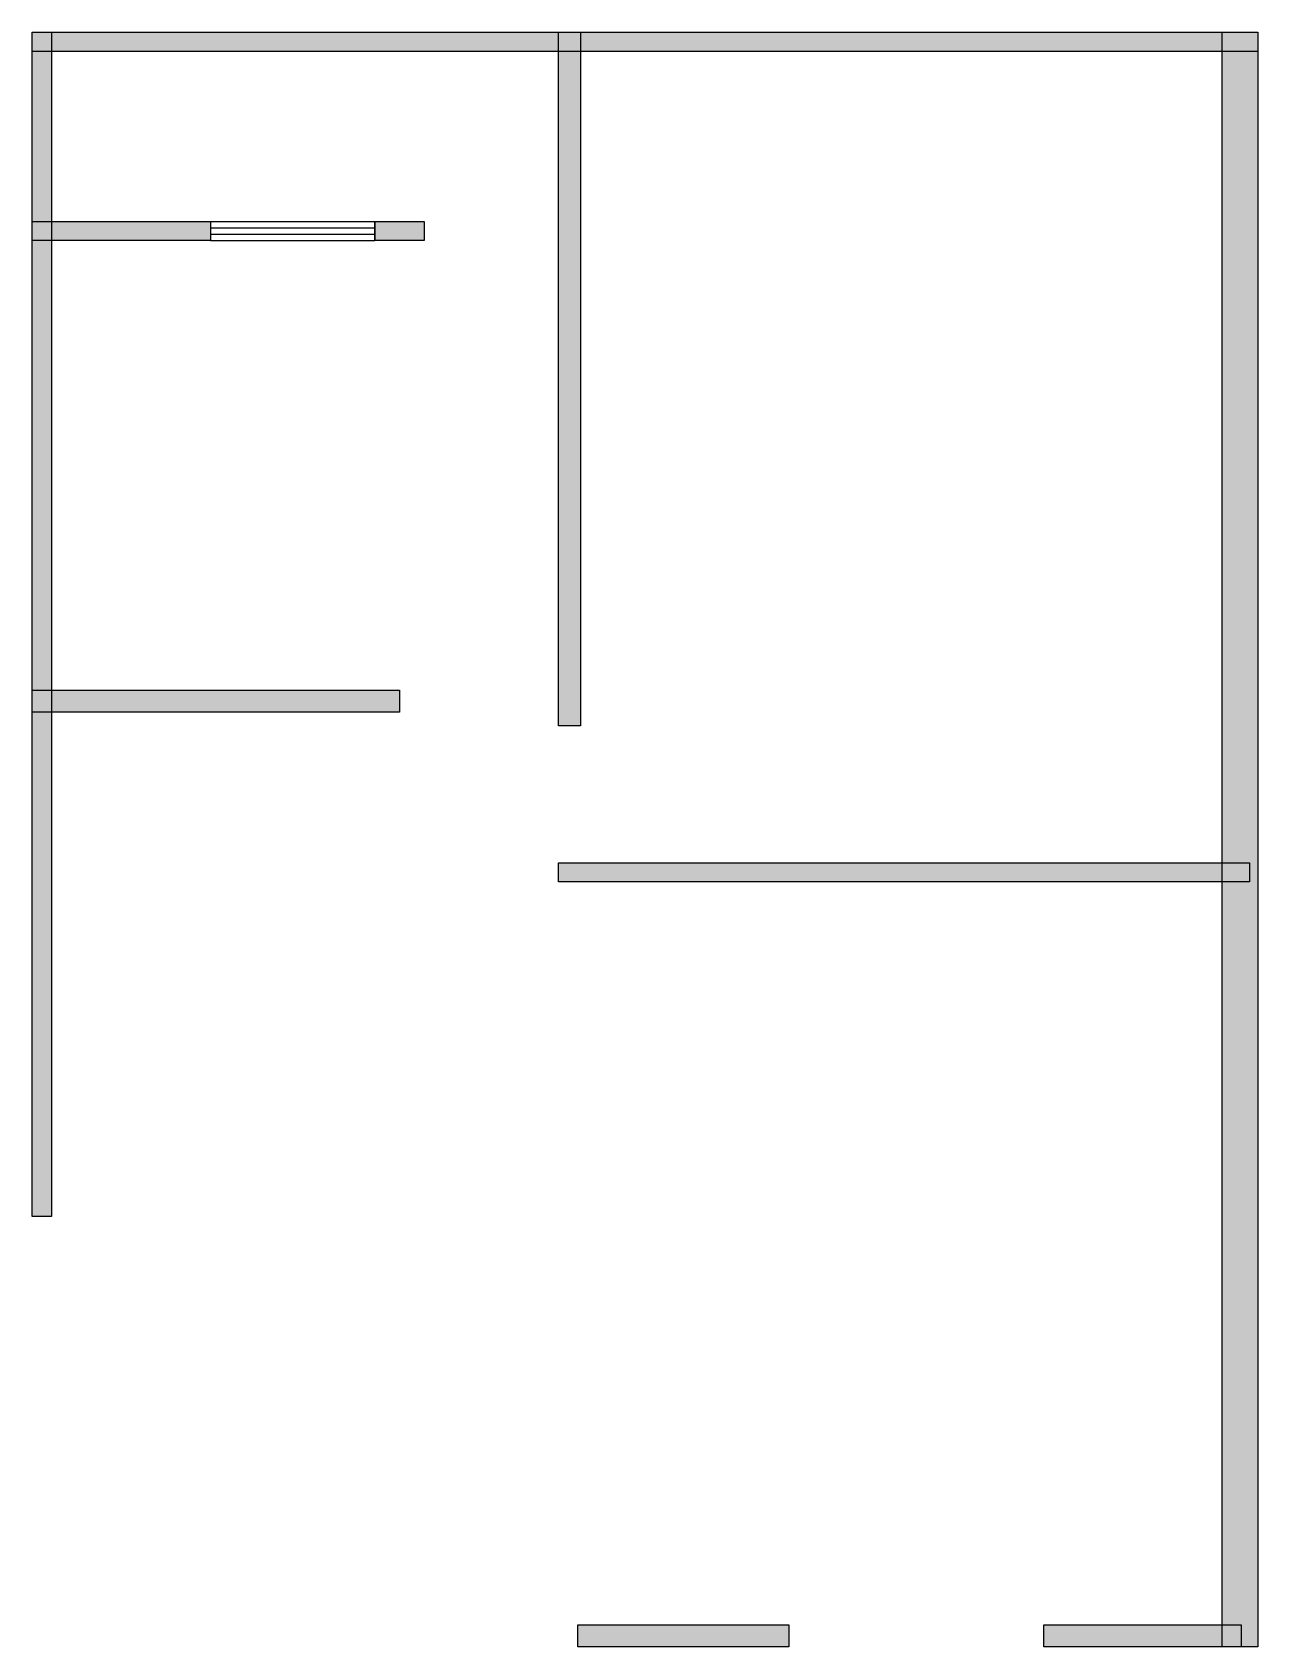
# Model space of a CAD drawing. Header units: millimetres. Extents: x 185 to 4118, y 440 to 5623.
import ezdxf

# ---------------------------------------------------------------- set-up
doc = ezdxf.new("R2010")
doc.units = ezdxf.units.MM
doc.layers.add('WALL', color=7, linetype='Continuous')
doc.layers.add('WINDOW', color=5, linetype='Continuous')

msp = doc.modelspace()

# ---------------------------------------------------------------- hatches: boundary and pattern name
at = {"layer": 'WALL'}
h = msp.add_hatch(color=256, dxfattribs=at)
h.dxf.hatch_style = 1
h.paths.add_polyline_path([(184.8, 5623.2), (4118.4, 5623.2), (4118.4, 5561.6), (184.8, 5561.6)])
h = msp.add_hatch(color=256, dxfattribs=at)
h.dxf.hatch_style = 1
h.paths.add_polyline_path([(184.8, 5623.2), (246.4, 5623.2), (246.4, 1821.6), (184.8, 1821.6)])
h = msp.add_hatch(color=256, dxfattribs=at)
h.dxf.hatch_style = 1
h.paths.add_polyline_path([(1874.4, 5623.2), (1944.8, 5623.2), (1944.8, 3396.8), (1874.4, 3396.8)])
h = msp.add_hatch(color=256, dxfattribs=at)
h.dxf.hatch_style = 1
h.paths.add_polyline_path([(4004, 5623.2), (4118.4, 5623.2), (4118.4, 440), (4004, 440)])
h = msp.add_hatch(color=256, dxfattribs=at)
h.dxf.hatch_style = 1
h.paths.add_polyline_path([(184.8, 5016), (756.8, 5016), (756.8, 4954.4), (184.8, 4954.4)])
h = msp.add_hatch(color=256, dxfattribs=at)
h.dxf.hatch_style = 1
h.paths.add_polyline_path([(1284.8, 5016), (1443.2, 5016), (1443.2, 4954.4), (1284.8, 4954.4)])
h = msp.add_hatch(color=256, dxfattribs=at)
h.dxf.hatch_style = 1
h.paths.add_polyline_path([(184.8, 3511.2), (1364, 3511.2), (1364, 3440.8), (184.8, 3440.8)])
h = msp.add_hatch(color=256, dxfattribs=at)
h.dxf.hatch_style = 1
h.paths.add_polyline_path([(1874.4, 2956.8), (4092, 2956.8), (4092, 2895.2), (1874.4, 2895.2)])
h = msp.add_hatch(color=256, dxfattribs=at)
h.dxf.hatch_style = 1
h.paths.add_polyline_path([(1936, 510.4), (2613.6, 510.4), (2613.6, 440), (1936, 440)])
h = msp.add_hatch(color=256, dxfattribs=at)
h.dxf.hatch_style = 1
h.paths.add_polyline_path([(3432, 510.4), (4065.6, 510.4), (4065.6, 440), (3432, 440)])

# ---------------------------------------------------------------- linework, layer by layer
for points in [[(184.8, 5623.2), (4118.4, 5623.2), (4118.4, 5561.6), (184.8, 5561.6)], [(184.8, 5623.2), (246.4, 5623.2), (246.4, 1821.6), (184.8, 1821.6)], [(1874.4, 5623.2), (1944.8, 5623.2), (1944.8, 3396.8), (1874.4, 3396.8)], [(4004, 5623.2), (4118.4, 5623.2), (4118.4, 440), (4004, 440)], [(184.8, 5016), (756.8, 5016), (756.8, 4954.4), (184.8, 4954.4)], [(1284.8, 5016), (1443.2, 5016), (1443.2, 4954.4), (1284.8, 4954.4)], [(184.8, 3511.2), (1364, 3511.2), (1364, 3440.8), (184.8, 3440.8)], [(1874.4, 2956.8), (4092, 2956.8), (4092, 2895.2), (1874.4, 2895.2)], [(1936, 510.4), (2613.6, 510.4), (2613.6, 440), (1936, 440)], [(3432, 510.4), (4065.6, 510.4), (4065.6, 440), (3432, 440)]]:
    msp.add_lwpolyline(points, close=True, dxfattribs=at)
at = {"layer": 'WINDOW'}
for p, q in [((756.8, 5016), (1284.8, 5016)), ((756.8, 5016), (756.8, 4954.4)), ((756.8, 4995.5), (1284.8, 4995.5)), ((1284.8, 5016), (1284.8, 4954.4)), ((756.8, 4974.9), (1284.8, 4974.9)), ((756.8, 4954.4), (1284.8, 4954.4))]:
    msp.add_line(p, q, dxfattribs=at)

doc.saveas('drawing.dxf')
